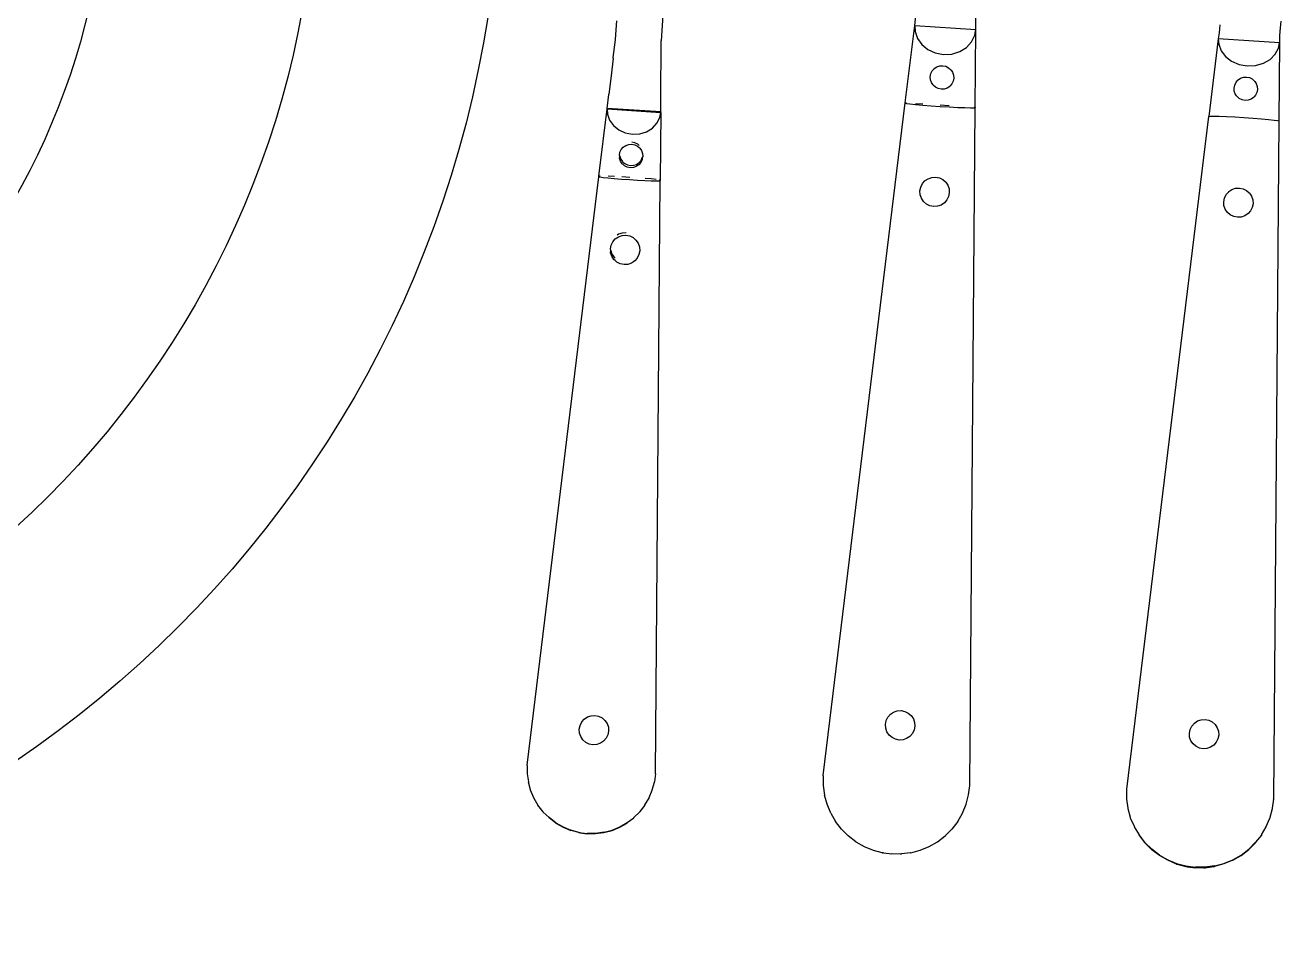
# Model space of a CAD drawing. Header units: metres. Extents: x 244.4 to 340.3, y -4.1 to 64.3.
# Drawn here: x 262.675 to 262.8381, y 59.9175 to 60.0375 of the extents above; entities that cross this region are included whole.
import ezdxf

# ---------------------------------------------------------------- set-up
doc = ezdxf.new("R2010")
doc.units = ezdxf.units.M
doc.layers.add('Edges', color=7, linetype='Continuous')

msp = doc.modelspace()

# ---------------------------------------------------------------- linework, layer by layer
at = {"layer": 'Edges'}
for p, q in [((262.75792, 60.04085), (262.75759, 60.03549)), ((262.7905, 60.03748), (262.79074, 60.03962)), ((262.79845, 60.03701), (262.79845, 60.03912)), ((262.75165, 60.03572), (262.75182, 60.0381)), ((262.78928, 60.02742), (262.7905, 60.03748)), ((262.7905, 60.03748), (262.79845, 60.03697)), ((262.7905, 60.03748), (262.79055, 60.03671)), ((262.7983, 60.03621), (262.79845, 60.03697)), ((262.79837, 60.02688), (262.79844, 60.03693)), ((262.79845, 60.03697), (262.79845, 60.03701)), ((262.83011, 60.03758), (262.83004, 60.03653)), ((262.83795, 60.03716), (262.83789, 60.0362)), ((262.83806, 60.03805), (262.83795, 60.03716)), ((262.75136, 60.03332), (262.75164, 60.0356)), ((262.75164, 60.0356), (262.75165, 60.03572)), ((262.75758, 60.03533), (262.75759, 60.03549)), ((262.75759, 60.03521), (262.75758, 60.03533)), ((262.79055, 60.03671), (262.79085, 60.03581)), ((262.79085, 60.03581), (262.79142, 60.03501)), ((262.79722, 60.03463), (262.79789, 60.03536)), ((262.79789, 60.03536), (262.7983, 60.03621)), ((262.82993, 60.03574), (262.82871, 60.02568)), ((262.83004, 60.03653), (262.82993, 60.03574)), ((262.82993, 60.03574), (262.82998, 60.03504)), ((262.83788, 60.03524), (262.82993, 60.03574)), ((262.83774, 60.03454), (262.83788, 60.03524)), ((262.83788, 60.03524), (262.8378, 60.0251)), ((262.83789, 60.0362), (262.83788, 60.03524)), ((262.75757, 60.03292), (262.75759, 60.03521)), ((262.79142, 60.03501), (262.79221, 60.03435)), ((262.79221, 60.03435), (262.79318, 60.03391)), ((262.79318, 60.03391), (262.79425, 60.03371)), ((262.79425, 60.03371), (262.79533, 60.03377)), ((262.79533, 60.03377), (262.79635, 60.03409)), ((262.79635, 60.03409), (262.79722, 60.03463)), ((262.82998, 60.03504), (262.83029, 60.03421)), ((262.83029, 60.03421), (262.83086, 60.03346)), ((262.83666, 60.03308), (262.83732, 60.03375)), ((262.83732, 60.03375), (262.83774, 60.03454)), ((262.75135, 60.03326), (262.75107, 60.03093)), ((262.75135, 60.03326), (262.75136, 60.03332)), ((262.75755, 60.03051), (262.75757, 60.03286)), ((262.75757, 60.03286), (262.75757, 60.03292)), ((262.79305, 60.03188), (262.79338, 60.0321)), ((262.79338, 60.0321), (262.79376, 60.03223)), ((262.79376, 60.03223), (262.79415, 60.03225)), ((262.79415, 60.03225), (262.79454, 60.03218)), ((262.79454, 60.03218), (262.7949, 60.032)), ((262.7949, 60.032), (262.7952, 60.03174)), ((262.83086, 60.03346), (262.83166, 60.03285)), ((262.83166, 60.03285), (262.83263, 60.03243)), ((262.83263, 60.03243), (262.8337, 60.03224)), ((262.8337, 60.03224), (262.83478, 60.03229)), ((262.83478, 60.03229), (262.83579, 60.03258)), ((262.83579, 60.03258), (262.83666, 60.03308)), ((262.75107, 60.03093), (262.75078, 60.02856)), ((262.75753, 60.02812), (262.75755, 60.03051)), ((262.79253, 60.03083), (262.79261, 60.03123)), ((262.79256, 60.03044), (262.79253, 60.03083)), ((262.79269, 60.03006), (262.79256, 60.03044)), ((262.79261, 60.03123), (262.79278, 60.03158)), ((262.79278, 60.03158), (262.79302, 60.03184)), ((262.79302, 60.03184), (262.79305, 60.03188)), ((262.7952, 60.03174), (262.79523, 60.0317)), ((262.79523, 60.0317), (262.79542, 60.03141)), ((262.79542, 60.03141), (262.79555, 60.03104)), ((262.79558, 60.03064), (262.7955, 60.03025)), ((262.79555, 60.03104), (262.79558, 60.03064)), ((262.83223, 60.03011), (262.83246, 60.03038)), ((262.83246, 60.03038), (262.8325, 60.03041)), ((262.8325, 60.03041), (262.83283, 60.03063)), ((262.83283, 60.03063), (262.8332, 60.03076)), ((262.8332, 60.03076), (262.8336, 60.03079)), ((262.8336, 60.03079), (262.83399, 60.03071)), ((262.83399, 60.03071), (262.83435, 60.03054)), ((262.83435, 60.03054), (262.83465, 60.03027)), ((262.79285, 60.0298), (262.79269, 60.03006)), ((262.79291, 60.02972), (262.79285, 60.0298)), ((262.79321, 60.02946), (262.79291, 60.02972)), ((262.79357, 60.02928), (262.79321, 60.02946)), ((262.79396, 60.0292), (262.79357, 60.02928)), ((262.79435, 60.02923), (262.79396, 60.0292)), ((262.79473, 60.02936), (262.79435, 60.02923)), ((262.79506, 60.02958), (262.79473, 60.02936)), ((262.79513, 60.02966), (262.79506, 60.02958)), ((262.79533, 60.02989), (262.79513, 60.02966)), ((262.7955, 60.03025), (262.79533, 60.02989)), ((262.83198, 60.02936), (262.83206, 60.02975)), ((262.83201, 60.02896), (262.83198, 60.02936)), ((262.83213, 60.02859), (262.83201, 60.02896)), ((262.83206, 60.02975), (262.83223, 60.03011)), ((262.83465, 60.03027), (262.83468, 60.03023)), ((262.83468, 60.03023), (262.83487, 60.02994)), ((262.83495, 60.02877), (262.83477, 60.02842)), ((262.83487, 60.02994), (262.835, 60.02956)), ((262.83503, 60.02916), (262.83495, 60.02877)), ((262.835, 60.02956), (262.83503, 60.02916)), ((262.75058, 60.0267), (262.75078, 60.02853)), ((262.75078, 60.02853), (262.75078, 60.02856)), ((262.75753, 60.02809), (262.75753, 60.02812)), ((262.75753, 60.02625), (262.75753, 60.02809)), ((262.77863, 59.9401), (262.78928, 60.02742)), ((262.78928, 60.02742), (262.78943, 60.02737)), ((262.78943, 60.02741), (262.78928, 60.02742)), ((262.78943, 60.02737), (262.78988, 60.02731)), ((262.78988, 60.02731), (262.7906, 60.02723)), ((262.7906, 60.02723), (262.79154, 60.02715)), ((262.79155, 60.02727), (262.79061, 60.02733)), ((262.79154, 60.02715), (262.79264, 60.02706)), ((262.795, 60.02705), (262.79382, 60.02712)), ((262.8323, 60.02834), (262.83213, 60.02859)), ((262.83236, 60.02826), (262.8323, 60.02834)), ((262.83266, 60.028), (262.83236, 60.02826)), ((262.83301, 60.02783), (262.83266, 60.028)), ((262.83341, 60.02775), (262.83301, 60.02783)), ((262.8338, 60.02778), (262.83341, 60.02775)), ((262.83418, 60.0279), (262.8338, 60.02778)), ((262.83451, 60.02812), (262.83418, 60.0279)), ((262.83457, 60.0282), (262.83451, 60.02812)), ((262.83477, 60.02842), (262.83457, 60.0282)), ((262.7495, 60.0179), (262.75057, 60.02666)), ((262.75058, 60.0267), (262.75057, 60.02666)), ((262.75057, 60.02666), (262.75061, 60.02598)), ((262.75057, 60.02666), (262.7506, 60.02665)), ((262.75753, 60.02625), (262.75058, 60.0267)), ((262.7506, 60.02665), (262.75058, 60.0267)), ((262.7506, 60.02665), (262.7575, 60.0262)), ((262.75061, 60.02598), (262.75088, 60.0252)), ((262.75703, 60.0248), (262.7574, 60.02555)), ((262.7574, 60.02555), (262.75752, 60.02621)), ((262.75752, 60.02617), (262.75746, 60.01738)), ((262.75753, 60.02625), (262.7575, 60.0262)), ((262.7575, 60.0262), (262.75752, 60.02621)), ((262.75752, 60.02621), (262.75753, 60.02625)), ((262.79264, 60.02706), (262.79381, 60.02698)), ((262.79381, 60.02698), (262.79499, 60.02691)), ((262.79499, 60.02691), (262.79609, 60.02685)), ((262.79609, 60.02685), (262.79703, 60.02682)), ((262.79703, 60.02682), (262.79775, 60.0268)), ((262.79768, 59.93887), (262.79836, 60.02683)), ((262.79775, 60.0268), (262.79821, 60.0268)), ((262.79836, 60.02683), (262.79821, 60.02684)), ((262.79821, 60.0268), (262.79836, 60.02683)), ((262.79837, 60.02688), (262.79836, 60.02683)), ((262.81806, 59.93833), (262.82871, 60.02568)), ((262.82871, 60.02568), (262.82887, 60.02571)), ((262.82887, 60.02571), (262.82932, 60.02572)), ((262.82932, 60.02572), (262.83005, 60.02571)), ((262.83005, 60.02571), (262.83099, 60.02567)), ((262.83099, 60.02567), (262.83209, 60.02561)), ((262.83209, 60.02561), (262.83326, 60.02554)), ((262.83326, 60.02554), (262.83444, 60.02546)), ((262.83444, 60.02546), (262.83553, 60.02538)), ((262.75088, 60.0252), (262.75138, 60.02449)), ((262.75138, 60.02449), (262.75207, 60.02392)), ((262.75207, 60.02392), (262.75292, 60.02353)), ((262.75569, 60.02369), (262.75645, 60.02417)), ((262.75645, 60.02417), (262.75703, 60.0248)), ((262.83553, 60.02538), (262.83647, 60.02529)), ((262.83647, 60.02529), (262.83719, 60.02521)), ((262.8378, 60.0251), (262.83711, 59.93709)), ((262.83719, 60.02521), (262.83764, 60.02515)), ((262.83764, 60.02515), (262.8378, 60.0251)), ((262.75292, 60.02353), (262.75385, 60.02336)), ((262.75418, 60.02226), (262.75379, 60.02234)), ((262.75385, 60.02336), (262.7548, 60.02341)), ((262.75453, 60.02209), (262.75418, 60.02226)), ((262.7548, 60.02341), (262.75569, 60.02369)), ((262.75215, 60.02065), (262.75222, 60.02104)), ((262.75219, 60.02051), (262.75215, 60.02065)), ((262.75222, 60.02104), (262.7524, 60.0214)), ((262.7524, 60.0214), (262.75266, 60.0217)), ((262.75266, 60.0217), (262.75278, 60.02177)), ((262.75278, 60.02177), (262.75299, 60.02192)), ((262.75299, 60.02192), (262.75337, 60.02204)), ((262.75337, 60.02204), (262.75377, 60.02207)), ((262.75377, 60.02207), (262.75416, 60.02199)), ((262.75416, 60.02199), (262.75452, 60.02182)), ((262.75452, 60.02182), (262.75471, 60.02165)), ((262.75472, 60.02192), (262.75453, 60.02209)), ((262.75471, 60.02165), (262.75482, 60.02156)), ((262.75482, 60.02156), (262.75504, 60.02123)), ((262.75504, 60.02123), (262.75517, 60.02085)), ((262.75517, 60.02085), (262.75519, 60.02045)), ((262.75217, 60.02025), (262.75219, 60.02051)), ((262.7523, 60.01987), (262.75217, 60.02025)), ((262.75219, 60.02051), (262.75232, 60.02014)), ((262.75252, 60.01954), (262.7523, 60.01987)), ((262.75232, 60.02014), (262.75254, 60.01981)), ((262.75259, 60.01947), (262.75252, 60.01954)), ((262.75254, 60.01981), (262.75261, 60.01975)), ((262.75282, 60.01927), (262.75259, 60.01947)), ((262.75261, 60.01975), (262.75284, 60.01955)), ((262.75318, 60.0191), (262.75282, 60.01927)), ((262.75284, 60.01955), (262.7532, 60.01938)), ((262.75357, 60.01902), (262.75318, 60.0191)), ((262.7532, 60.01938), (262.75359, 60.0193)), ((262.75397, 60.01904), (262.75357, 60.01902)), ((262.75359, 60.0193), (262.75399, 60.01933)), ((262.75435, 60.01917), (262.75397, 60.01904)), ((262.75399, 60.01933), (262.75436, 60.01945)), ((262.7546, 60.01934), (262.75435, 60.01917)), ((262.75436, 60.01945), (262.75461, 60.01962)), ((262.75468, 60.0194), (262.7546, 60.01934)), ((262.75461, 60.01962), (262.75469, 60.01967)), ((262.75494, 60.0197), (262.75468, 60.0194)), ((262.75469, 60.01967), (262.75496, 60.01997)), ((262.75512, 60.02006), (262.75494, 60.0197)), ((262.75496, 60.01997), (262.75513, 60.02032)), ((262.75513, 60.02032), (262.75512, 60.02006)), ((262.75519, 60.02045), (262.75513, 60.02032)), ((262.74019, 59.94145), (262.7495, 60.01785)), ((262.74964, 60.01792), (262.7495, 60.0179)), ((262.7495, 60.01785), (262.7495, 60.0179)), ((262.7495, 60.01785), (262.74964, 60.01781)), ((262.74964, 60.01781), (262.75003, 60.01776)), ((262.75003, 60.01776), (262.75066, 60.01769)), ((262.75066, 60.01769), (262.75148, 60.01762)), ((262.7515, 60.01788), (262.75068, 60.01791)), ((262.75148, 60.01762), (262.75244, 60.01754)), ((262.75244, 60.01754), (262.75347, 60.01747)), ((262.75349, 60.01776), (262.75246, 60.01783)), ((262.75347, 60.01747), (262.7545, 60.01741)), ((262.7545, 60.01741), (262.75546, 60.01736)), ((262.75546, 60.01736), (262.75628, 60.01733)), ((262.7563, 60.01755), (262.75548, 60.01762)), ((262.75628, 60.01733), (262.75692, 60.01731)), ((262.75692, 60.01748), (262.7563, 60.01755)), ((262.75685, 59.94037), (262.75745, 60.01734)), ((262.75692, 60.01731), (262.75732, 60.01732)), ((262.75746, 60.01738), (262.75732, 60.01742)), ((262.75732, 60.01732), (262.75745, 60.01734)), ((262.75746, 60.01738), (262.75745, 60.01734)), ((262.79151, 60.01695), (262.79184, 60.01732)), ((262.79184, 60.01732), (262.79186, 60.01734)), ((262.79186, 60.01734), (262.79225, 60.01759)), ((262.79225, 60.01759), (262.79272, 60.01775)), ((262.79272, 60.01775), (262.79322, 60.01778)), ((262.79322, 60.01778), (262.79371, 60.01769)), ((262.79371, 60.01769), (262.79415, 60.01747)), ((262.79415, 60.01747), (262.7945, 60.01717)), ((262.79119, 60.01601), (262.79129, 60.0165)), ((262.79122, 60.01551), (262.79119, 60.01601)), ((262.79129, 60.0165), (262.79151, 60.01695)), ((262.7945, 60.01717), (262.79453, 60.01714)), ((262.79453, 60.01714), (262.79481, 60.01673)), ((262.79481, 60.01673), (262.79497, 60.01626)), ((262.795, 60.01577), (262.7949, 60.01528)), ((262.79497, 60.01626), (262.795, 60.01577)), ((262.83096, 60.01553), (262.83129, 60.0159)), ((262.83129, 60.0159), (262.83132, 60.01592)), ((262.83132, 60.01592), (262.8317, 60.01618)), ((262.8317, 60.01618), (262.83217, 60.01634)), ((262.83217, 60.01634), (262.83267, 60.01638)), ((262.83267, 60.01638), (262.83316, 60.01628)), ((262.83316, 60.01628), (262.83361, 60.01606)), ((262.83361, 60.01606), (262.83395, 60.01575)), ((262.83395, 60.01575), (262.83398, 60.01573)), ((262.83398, 60.01573), (262.83426, 60.01531)), ((262.79138, 60.01504), (262.79122, 60.01551)), ((262.79166, 60.01462), (262.79138, 60.01504)), ((262.79204, 60.01429), (262.79166, 60.01462)), ((262.79248, 60.01407), (262.79204, 60.01429)), ((262.79297, 60.01397), (262.79248, 60.01407)), ((262.79394, 60.01417), (262.79347, 60.01401)), ((262.79437, 60.01446), (262.79394, 60.01417)), ((262.79468, 60.01483), (262.79437, 60.01446)), ((262.7949, 60.01528), (262.79468, 60.01483)), ((262.83064, 60.01459), (262.83074, 60.01508)), ((262.83067, 60.01409), (262.83064, 60.01459)), ((262.83084, 60.01363), (262.83067, 60.01409)), ((262.83074, 60.01508), (262.83096, 60.01553)), ((262.83426, 60.01531), (262.83442, 60.01484)), ((262.83445, 60.01434), (262.83435, 60.01386)), ((262.83442, 60.01484), (262.83445, 60.01434)), ((262.79347, 60.01401), (262.79297, 60.01397)), ((262.83111, 60.01322), (262.83084, 60.01363)), ((262.83149, 60.01289), (262.83111, 60.01322)), ((262.83193, 60.01267), (262.83149, 60.01289)), ((262.83242, 60.01258), (262.83193, 60.01267)), ((262.83292, 60.01261), (262.83242, 60.01258)), ((262.83339, 60.01277), (262.83292, 60.01261)), ((262.83382, 60.01306), (262.83339, 60.01277)), ((262.83413, 60.01341), (262.83382, 60.01306)), ((262.83435, 60.01386), (262.83413, 60.01341)), ((262.75107, 60.00897), (262.75129, 60.00941)), ((262.75129, 60.00941), (262.75162, 60.00979)), ((262.75162, 60.00979), (262.75184, 60.00993)), ((262.75184, 60.00993), (262.75203, 60.01006)), ((262.75205, 60.01037), (262.75186, 60.01024)), ((262.75203, 60.01006), (262.75251, 60.01022)), ((262.75253, 60.01053), (262.75205, 60.01037)), ((262.75251, 60.01022), (262.753, 60.01025)), ((262.75302, 60.01057), (262.75253, 60.01053)), ((262.753, 60.01025), (262.75349, 60.01016)), ((262.75349, 60.01016), (262.75394, 60.00994)), ((262.75394, 60.00994), (262.75412, 60.00978)), ((262.75412, 60.00978), (262.75431, 60.00961)), ((262.75431, 60.00961), (262.75459, 60.0092)), ((262.75459, 60.0092), (262.75475, 60.00873)), ((262.75098, 60.00848), (262.75107, 60.00897)), ((262.75103, 60.00828), (262.75098, 60.00848)), ((262.75101, 60.00798), (262.75103, 60.00828)), ((262.75117, 60.00751), (262.75101, 60.00798)), ((262.75103, 60.00828), (262.75119, 60.00781)), ((262.75119, 60.00781), (262.75147, 60.0074)), ((262.75469, 60.00774), (262.75447, 60.00729)), ((262.75479, 60.00823), (262.75469, 60.00774)), ((262.75475, 60.00873), (262.75479, 60.00823)), ((262.75145, 60.00709), (262.75117, 60.00751)), ((262.7516, 60.00695), (262.75145, 60.00709)), ((262.75147, 60.0074), (262.75162, 60.00727)), ((262.75182, 60.00676), (262.7516, 60.00695)), ((262.75227, 60.00654), (262.75182, 60.00676)), ((262.75276, 60.00644), (262.75227, 60.00654)), ((262.75325, 60.00647), (262.75276, 60.00644)), ((262.75373, 60.00663), (262.75325, 60.00647)), ((262.75397, 60.0068), (262.75373, 60.00663)), ((262.75414, 60.00691), (262.75397, 60.0068)), ((262.75447, 60.00729), (262.75414, 60.00691)), ((262.74726, 59.94705), (262.74759, 59.94743)), ((262.74759, 59.94743), (262.748, 59.9477)), ((262.748, 59.9477), (262.74847, 59.94786)), ((262.74847, 59.94786), (262.74897, 59.94789)), ((262.74897, 59.94789), (262.74946, 59.9478)), ((262.74946, 59.9478), (262.74991, 59.94758)), ((262.74991, 59.94758), (262.75028, 59.94725)), ((262.75028, 59.94725), (262.75056, 59.94684)), ((262.78671, 59.94674), (262.78681, 59.94723)), ((262.78681, 59.94723), (262.78703, 59.94768)), ((262.78703, 59.94768), (262.78736, 59.94805)), ((262.78736, 59.94805), (262.78777, 59.94833)), ((262.78777, 59.94833), (262.78824, 59.94849)), ((262.78824, 59.94849), (262.78874, 59.94852)), ((262.78874, 59.94852), (262.78923, 59.94842)), ((262.78923, 59.94842), (262.78967, 59.94821)), ((262.78967, 59.94821), (262.79005, 59.94788)), ((262.79005, 59.94788), (262.79033, 59.94746)), ((262.79033, 59.94746), (262.79049, 59.94699)), ((262.82682, 59.9469), (262.82724, 59.94718)), ((262.82724, 59.94718), (262.82771, 59.94734)), ((262.82771, 59.94734), (262.82821, 59.94737)), ((262.82821, 59.94737), (262.8287, 59.94727)), ((262.8287, 59.94727), (262.82914, 59.94705)), ((262.74694, 59.94612), (262.74704, 59.94661)), ((262.74698, 59.94562), (262.74694, 59.94612)), ((262.74714, 59.94515), (262.74698, 59.94562)), ((262.74704, 59.94661), (262.74726, 59.94705)), ((262.75056, 59.94684), (262.75072, 59.94637)), ((262.75075, 59.94587), (262.75066, 59.94538)), ((262.75072, 59.94637), (262.75075, 59.94587)), ((262.78674, 59.94624), (262.78671, 59.94674)), ((262.7869, 59.94577), (262.78674, 59.94624)), ((262.78718, 59.94536), (262.7869, 59.94577)), ((262.7902, 59.94556), (262.78988, 59.94518)), ((262.79042, 59.94601), (262.7902, 59.94556)), ((262.79052, 59.9465), (262.79042, 59.94601)), ((262.79049, 59.94699), (262.79052, 59.9465)), ((262.82618, 59.94559), (262.82628, 59.94608)), ((262.82621, 59.94509), (262.82618, 59.94559)), ((262.82628, 59.94608), (262.8265, 59.94652)), ((262.8265, 59.94652), (262.82682, 59.9469)), ((262.82914, 59.94705), (262.82952, 59.94672)), ((262.82952, 59.94672), (262.82979, 59.94631)), ((262.82979, 59.94631), (262.82996, 59.94584)), ((262.82996, 59.94584), (262.82999, 59.94534)), ((262.74741, 59.94473), (262.74714, 59.94515)), ((262.74779, 59.9444), (262.74741, 59.94473)), ((262.74824, 59.94418), (262.74779, 59.9444)), ((262.74872, 59.94408), (262.74824, 59.94418)), ((262.74922, 59.94411), (262.74872, 59.94408)), ((262.74969, 59.94428), (262.74922, 59.94411)), ((262.75011, 59.94456), (262.74969, 59.94428)), ((262.75044, 59.94493), (262.75011, 59.94456)), ((262.75066, 59.94538), (262.75044, 59.94493)), ((262.78756, 59.94503), (262.78718, 59.94536)), ((262.788, 59.9448), (262.78756, 59.94503)), ((262.78849, 59.9447), (262.788, 59.9448)), ((262.78899, 59.94474), (262.78849, 59.9447)), ((262.78946, 59.9449), (262.78899, 59.94474)), ((262.78988, 59.94518), (262.78946, 59.9449)), ((262.82637, 59.94462), (262.82621, 59.94509)), ((262.82665, 59.94421), (262.82637, 59.94462)), ((262.82703, 59.94389), (262.82665, 59.94421)), ((262.82934, 59.94404), (262.82893, 59.94376)), ((262.82967, 59.94441), (262.82934, 59.94404)), ((262.82989, 59.94485), (262.82967, 59.94441)), ((262.82999, 59.94534), (262.82989, 59.94485)), ((262.82747, 59.94367), (262.82703, 59.94389)), ((262.82796, 59.94357), (262.82747, 59.94367)), ((262.82846, 59.9436), (262.82796, 59.94357)), ((262.82893, 59.94376), (262.82846, 59.9436)), ((262.74018, 59.94141), (262.74019, 59.94145)), ((262.74018, 59.94141), (262.74019, 59.94036)), ((262.74019, 59.94036), (262.74018, 59.94032)), ((262.74018, 59.94032), (262.74033, 59.93928)), ((262.74033, 59.93928), (262.74033, 59.93923)), ((262.74061, 59.93822), (262.74033, 59.93923)), ((262.75643, 59.93823), (262.75671, 59.93925)), ((262.75685, 59.94033), (262.75671, 59.93929)), ((262.75671, 59.93925), (262.75671, 59.93929)), ((262.75685, 59.94033), (262.75685, 59.94037)), ((262.77863, 59.94005), (262.77863, 59.9401)), ((262.77863, 59.94005), (262.77863, 59.9388)), ((262.74061, 59.93818), (262.74061, 59.93822)), ((262.74103, 59.93721), (262.74061, 59.93818)), ((262.75601, 59.93723), (262.75643, 59.93819)), ((262.75643, 59.93819), (262.75643, 59.93823)), ((262.77863, 59.9388), (262.77879, 59.93757)), ((262.77912, 59.93636), (262.77879, 59.93757)), ((262.79719, 59.93638), (262.79751, 59.93758)), ((262.79751, 59.93758), (262.79767, 59.93882)), ((262.79767, 59.93882), (262.79768, 59.93887)), ((262.81805, 59.93826), (262.81806, 59.93833)), ((262.81805, 59.93826), (262.81806, 59.93829)), ((262.81806, 59.93708), (262.81805, 59.93826)), ((262.74103, 59.93717), (262.74103, 59.93721)), ((262.74103, 59.93717), (262.74158, 59.93627)), ((262.74158, 59.93623), (262.74158, 59.93627)), ((262.74225, 59.9354), (262.74158, 59.93623)), ((262.75546, 59.93624), (262.7548, 59.93541)), ((262.75546, 59.93624), (262.75547, 59.93628)), ((262.75547, 59.93628), (262.75601, 59.93718)), ((262.75601, 59.93718), (262.75601, 59.93723)), ((262.7796, 59.93521), (262.77912, 59.93636)), ((262.79671, 59.93522), (262.79719, 59.93638)), ((262.81806, 59.93701), (262.81806, 59.93708)), ((262.81822, 59.93584), (262.81806, 59.93701)), ((262.81822, 59.93577), (262.81822, 59.93584)), ((262.81855, 59.93464), (262.81822, 59.93577)), ((262.83694, 59.93579), (262.83662, 59.93465)), ((262.8371, 59.93703), (262.83694, 59.93586)), ((262.83694, 59.93586), (262.83694, 59.93579)), ((262.8371, 59.93703), (262.83711, 59.93709)), ((262.8371, 59.93703), (262.8371, 59.93706)), ((262.74224, 59.93536), (262.74225, 59.9354)), ((262.74302, 59.93463), (262.74224, 59.93536)), ((262.74389, 59.93397), (262.74302, 59.93463)), ((262.74302, 59.93459), (262.74302, 59.93463)), ((262.74388, 59.93393), (262.74302, 59.93459)), ((262.75316, 59.93398), (262.75403, 59.9346)), ((262.7548, 59.93537), (262.75403, 59.93464)), ((262.75403, 59.9346), (262.75403, 59.93464)), ((262.7548, 59.93541), (262.7548, 59.93537)), ((262.7796, 59.93521), (262.78022, 59.93413)), ((262.78098, 59.93314), (262.78022, 59.93413)), ((262.79609, 59.93414), (262.79533, 59.93315)), ((262.79609, 59.93414), (262.79671, 59.93522)), ((262.81854, 59.93457), (262.81855, 59.93464)), ((262.81903, 59.93348), (262.81854, 59.93457)), ((262.83615, 59.9335), (262.83662, 59.93458)), ((262.83662, 59.93465), (262.83662, 59.93458)), ((262.74388, 59.93393), (262.74483, 59.93338)), ((262.74389, 59.93397), (262.74483, 59.93342)), ((262.74483, 59.93342), (262.74584, 59.93301)), ((262.74483, 59.93338), (262.74584, 59.93296)), ((262.7469, 59.93272), (262.74584, 59.93301)), ((262.74591, 59.93294), (262.74584, 59.93296)), ((262.74689, 59.93268), (262.74591, 59.93294)), ((262.74689, 59.93268), (262.74693, 59.93267)), ((262.7469, 59.93272), (262.74798, 59.93258)), ((262.74704, 59.93266), (262.74693, 59.93267)), ((262.74704, 59.93266), (262.74798, 59.93254)), ((262.74907, 59.93258), (262.74798, 59.93258)), ((262.74892, 59.93253), (262.74798, 59.93254)), ((262.74903, 59.93253), (262.74892, 59.93253)), ((262.74907, 59.93254), (262.74903, 59.93253)), ((262.75016, 59.93273), (262.74907, 59.93258)), ((262.75008, 59.93267), (262.74907, 59.93254)), ((262.75015, 59.93268), (262.75008, 59.93267)), ((262.75015, 59.93268), (262.75121, 59.93297)), ((262.75016, 59.93273), (262.75121, 59.93301)), ((262.75121, 59.93301), (262.75222, 59.93343)), ((262.75121, 59.93297), (262.75222, 59.93339)), ((262.75222, 59.93343), (262.75316, 59.93398)), ((262.75222, 59.93339), (262.75316, 59.93393)), ((262.75316, 59.93393), (262.75316, 59.93398)), ((262.78187, 59.93226), (262.78098, 59.93314)), ((262.79533, 59.93315), (262.79445, 59.93227)), ((262.81903, 59.93348), (262.81902, 59.93342)), ((262.81902, 59.93342), (262.81965, 59.93241)), ((262.83552, 59.93242), (262.83614, 59.93343)), ((262.83614, 59.93343), (262.83615, 59.9335)), ((262.78286, 59.9315), (262.78187, 59.93226)), ((262.78286, 59.9315), (262.78394, 59.93088)), ((262.78394, 59.93088), (262.78509, 59.9304)), ((262.79123, 59.93041), (262.79238, 59.93088)), ((262.79238, 59.93088), (262.79346, 59.93151)), ((262.79346, 59.93151), (262.79445, 59.93227)), ((262.82041, 59.93142), (262.81965, 59.93241)), ((262.81965, 59.93241), (262.81965, 59.93234)), ((262.81965, 59.93234), (262.82041, 59.93135)), ((262.8213, 59.93053), (262.82041, 59.93142)), ((262.82129, 59.93047), (262.82041, 59.93135)), ((262.83476, 59.93143), (262.83388, 59.93055)), ((262.83388, 59.93048), (262.83476, 59.93136)), ((262.83552, 59.93235), (262.83476, 59.93143)), ((262.83476, 59.93143), (262.83476, 59.93136)), ((262.83552, 59.93242), (262.83552, 59.93235)), ((262.78517, 59.93038), (262.78509, 59.9304)), ((262.7863, 59.93008), (262.78517, 59.93038)), ((262.7863, 59.93008), (262.78634, 59.93007)), ((262.78646, 59.93005), (262.78634, 59.93007)), ((262.78646, 59.93005), (262.78754, 59.92992)), ((262.78862, 59.92991), (262.78754, 59.92992)), ((262.78874, 59.92991), (262.78862, 59.92991)), ((262.78878, 59.92992), (262.78874, 59.92991)), ((262.78994, 59.93007), (262.78878, 59.92992)), ((262.79002, 59.93008), (262.78994, 59.93007)), ((262.79002, 59.93008), (262.79123, 59.93041)), ((262.82228, 59.92971), (262.82129, 59.93047)), ((262.82229, 59.92978), (262.8213, 59.93053)), ((262.82336, 59.92909), (262.82228, 59.92971)), ((262.82229, 59.92978), (262.82337, 59.92915)), ((262.83181, 59.92916), (262.83289, 59.92978)), ((262.83181, 59.92909), (262.83289, 59.92972)), ((262.83289, 59.92978), (262.83388, 59.93055)), ((262.83289, 59.92972), (262.83388, 59.93048)), ((262.82452, 59.92861), (262.82336, 59.92909)), ((262.82337, 59.92915), (262.82452, 59.92868)), ((262.82452, 59.92868), (262.82573, 59.92836)), ((262.82452, 59.92861), (262.8246, 59.92858)), ((262.8246, 59.92858), (262.82572, 59.92829)), ((262.82572, 59.92829), (262.82577, 59.92827)), ((262.82573, 59.92836), (262.82697, 59.92819)), ((262.82577, 59.92827), (262.82589, 59.92826)), ((262.82589, 59.92826), (262.82696, 59.92813)), ((262.82804, 59.92812), (262.82696, 59.92813)), ((262.82822, 59.92819), (262.82697, 59.92819)), ((262.82804, 59.92812), (262.82817, 59.92812)), ((262.82821, 59.92813), (262.82817, 59.92812)), ((262.82821, 59.92813), (262.82936, 59.92828)), ((262.82945, 59.92836), (262.82822, 59.92819)), ((262.82936, 59.92828), (262.82945, 59.92829)), ((262.82945, 59.92836), (262.83066, 59.92868)), ((262.83065, 59.92862), (262.82945, 59.92829)), ((262.83181, 59.92909), (262.83065, 59.92862)), ((262.83066, 59.92868), (262.83181, 59.92916))]:
    msp.add_line(p, q, dxfattribs=at)
for radius in [0.14309, 0.11918, 0.092]:
    msp.add_circle((262.59365, 60.06055), radius, dxfattribs=at)

doc.saveas('drawing.dxf')
